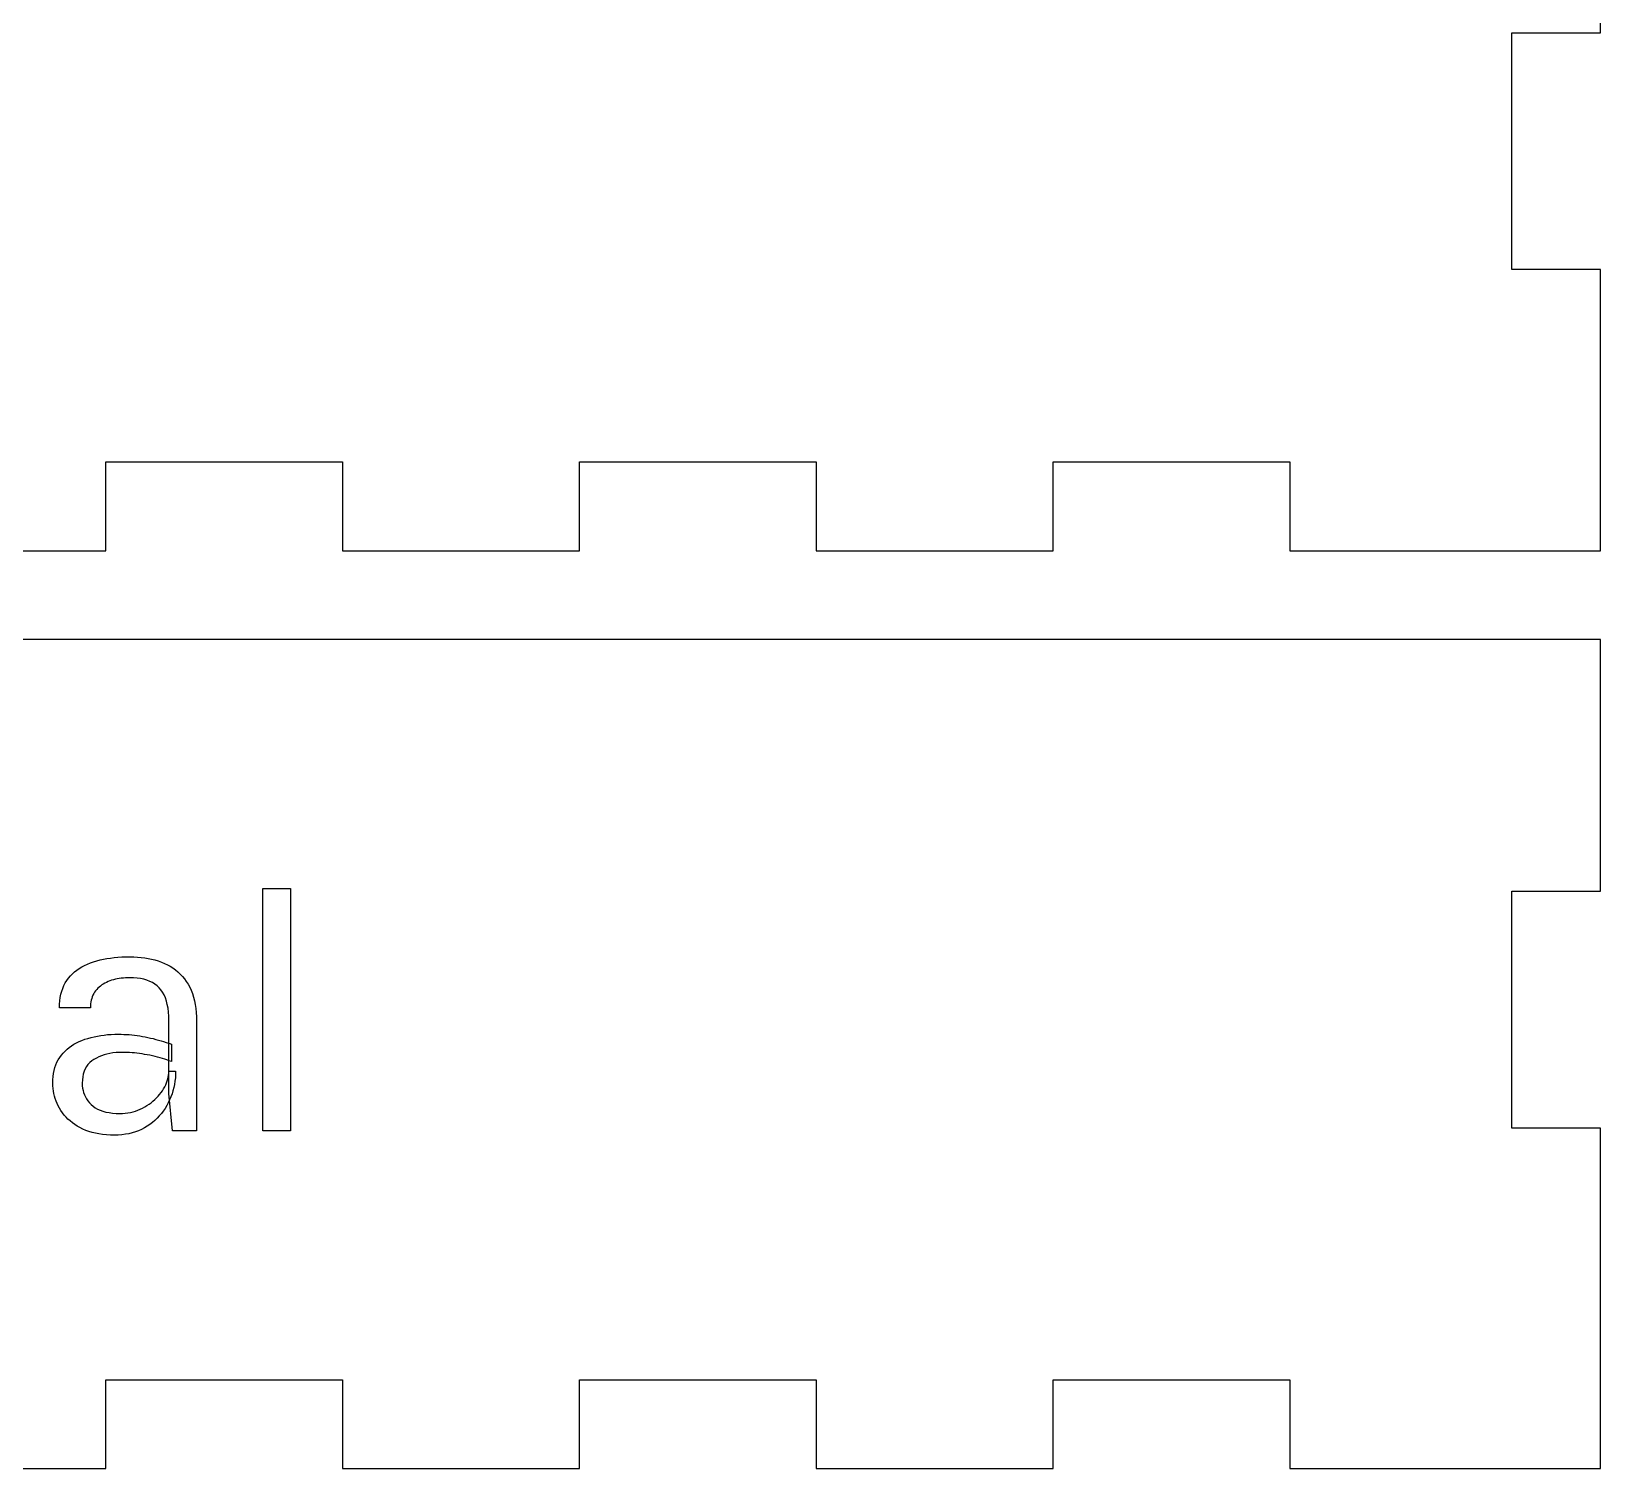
# Model space of a CAD drawing. Header units: millimetres. Extents: x 0 to 253, y 0 to 243.
# Drawn here: x 72 to 125, y 0 to 48.5 of the extents above; entities that cross this region are included whole.
import ezdxf

# ---------------------------------------------------------------- set-up
doc = ezdxf.new("R2010")
doc.units = ezdxf.units.MM
doc.layers.get('0').update_dxf_attribs({"linetype": 'CONTINUOUS'})

msp = doc.modelspace()

# ---------------------------------------------------------------- linework, layer by layer
for p, q in [((125, 48.5), (125, 56.5)), ((122, 40.5), (122, 48.5)), ((122, 48.5), (125, 48.5)), ((125, 40.5), (122, 40.5)), ((125, 34), (125, 40.5)), ((74.5, 31), (74.5, 34)), ((74.5, 34), (82.5, 34)), ((82.5, 34), (82.5, 31)), ((90.5, 31), (90.5, 34)), ((90.5, 34), (98.5, 34)), ((98.5, 34), (98.5, 31)), ((106.5, 31), (106.5, 34)), ((106.5, 34), (114.5, 34)), ((114.5, 34), (114.5, 31)), ((125, 31), (125, 34)), ((66.5, 31), (74.5, 31)), ((82.5, 31), (90.5, 31)), ((98.5, 31), (106.5, 31)), ((114.5, 31), (122, 31)), ((122, 31), (125, 31)), ((122, 28), (3, 28)), ((125, 28), (122, 28)), ((125, 19.5), (125, 28)), ((79.804, 11.408), (79.804, 19.592)), ((79.804, 19.592), (80.74, 19.592)), ((80.74, 19.592), (80.74, 11.408)), ((122, 11.5), (122, 19.5)), ((122, 19.5), (125, 19.5)), ((73.69, 16.947), (73.782, 16.995)), ((73.782, 16.995), (73.877, 17.04)), ((73.877, 17.04), (73.978, 17.081)), ((73.978, 17.081), (74.083, 17.117)), ((74.083, 17.117), (74.192, 17.149)), ((74.192, 17.149), (74.304, 17.179)), ((74.304, 17.179), (74.419, 17.204)), ((74.419, 17.204), (74.537, 17.226)), ((74.537, 17.226), (74.658, 17.245)), ((74.658, 17.245), (74.782, 17.261)), ((74.782, 17.261), (74.91, 17.273)), ((74.91, 17.273), (75.04, 17.281)), ((75.04, 17.281), (75.174, 17.286)), ((75.174, 17.286), (75.31, 17.288)), ((75.31, 17.288), (75.31, 17.288)), ((75.31, 17.288), (75.441, 17.286)), ((75.441, 17.286), (75.568, 17.279)), ((75.568, 17.279), (75.692, 17.268)), ((75.692, 17.268), (75.814, 17.252)), ((75.814, 17.252), (75.933, 17.232)), ((75.933, 17.232), (76.048, 17.208)), ((76.048, 17.208), (76.16, 17.179)), ((76.16, 17.179), (76.27, 17.146)), ((76.27, 17.146), (76.376, 17.108)), ((76.376, 17.108), (76.48, 17.066)), ((76.48, 17.066), (76.58, 17.019)), ((76.58, 17.019), (76.675, 16.967)), ((76.675, 16.967), (76.766, 16.909)), ((73.13, 16.403), (73.182, 16.486)), ((73.182, 16.486), (73.24, 16.565)), ((73.24, 16.565), (73.304, 16.639)), ((73.304, 16.639), (73.372, 16.709)), ((73.372, 16.709), (73.444, 16.775)), ((73.444, 16.775), (73.522, 16.836)), ((73.522, 16.836), (73.604, 16.893)), ((73.604, 16.893), (73.69, 16.947)), ((74.576, 16.449), (74.519, 16.424)), ((74.635, 16.472), (74.576, 16.449)), ((74.696, 16.493), (74.635, 16.472)), ((74.759, 16.511), (74.696, 16.493)), ((74.823, 16.527), (74.759, 16.511)), ((74.888, 16.541), (74.823, 16.527)), ((74.955, 16.553), (74.888, 16.541)), ((75.023, 16.563), (74.955, 16.553)), ((75.093, 16.57), (75.023, 16.563)), ((75.164, 16.576), (75.093, 16.57)), ((75.236, 16.579), (75.164, 16.576)), ((75.31, 16.58), (75.236, 16.579)), ((75.439, 16.577), (75.31, 16.58)), ((75.31, 16.58), (75.31, 16.58)), ((75.561, 16.566), (75.439, 16.577)), ((75.676, 16.549), (75.561, 16.566)), ((75.785, 16.526), (75.676, 16.549)), ((75.888, 16.495), (75.785, 16.526)), ((75.983, 16.458), (75.888, 16.495)), ((76.072, 16.414), (75.983, 16.458)), ((76.766, 16.909), (76.852, 16.847)), ((76.852, 16.847), (76.934, 16.779)), ((76.934, 16.779), (77.012, 16.706)), ((77.012, 16.706), (77.085, 16.627)), ((77.085, 16.627), (77.154, 16.544)), ((77.154, 16.544), (77.218, 16.455)), ((77.218, 16.455), (77.278, 16.361)), ((72.946, 15.8), (72.962, 15.913)), ((72.962, 15.913), (72.983, 16.02)), ((72.983, 16.02), (73.011, 16.123)), ((73.011, 16.123), (73.044, 16.221)), ((73.044, 16.221), (73.084, 16.315)), ((73.084, 16.315), (73.13, 16.403)), ((74.042, 15.938), (74.022, 15.882)), ((74.065, 15.992), (74.042, 15.938)), ((74.091, 16.044), (74.065, 15.992)), ((74.121, 16.093), (74.091, 16.044)), ((74.155, 16.139), (74.121, 16.093)), ((74.192, 16.183), (74.155, 16.139)), ((74.231, 16.224), (74.192, 16.183)), ((74.273, 16.263), (74.231, 16.224)), ((74.317, 16.3), (74.273, 16.263)), ((74.364, 16.335), (74.317, 16.3)), ((74.413, 16.367), (74.364, 16.335)), ((74.465, 16.397), (74.413, 16.367)), ((74.519, 16.424), (74.465, 16.397)), ((76.155, 16.363), (76.072, 16.414)), ((76.231, 16.305), (76.155, 16.363)), ((76.3, 16.241), (76.231, 16.305)), ((76.363, 16.169), (76.3, 16.241)), ((76.419, 16.088), (76.363, 16.169)), ((76.468, 15.998), (76.419, 16.088)), ((76.511, 15.9), (76.468, 15.998)), ((77.278, 16.361), (77.333, 16.261)), ((77.333, 16.261), (77.382, 16.156)), ((77.382, 16.156), (77.425, 16.045)), ((77.425, 16.045), (77.462, 15.928)), ((77.462, 15.928), (77.494, 15.805)), ((72.934, 15.56), (72.937, 15.682)), ((73.978, 15.56), (72.934, 15.56)), ((72.937, 15.682), (72.946, 15.8)), ((73.98, 15.63), (73.978, 15.56)), ((73.978, 15.56), (73.978, 15.56)), ((73.985, 15.696), (73.98, 15.63)), ((73.994, 15.761), (73.985, 15.696)), ((74.006, 15.823), (73.994, 15.761)), ((74.022, 15.882), (74.006, 15.823)), ((76.547, 15.793), (76.511, 15.9)), ((76.577, 15.678), (76.547, 15.793)), ((76.6, 15.553), (76.577, 15.678)), ((76.617, 15.42), (76.6, 15.553)), ((76.627, 15.278), (76.617, 15.42)), ((77.494, 15.805), (77.52, 15.677)), ((77.52, 15.677), (77.54, 15.542)), ((77.54, 15.542), (77.554, 15.402)), ((77.554, 15.402), (77.563, 15.256)), ((76.63, 15.128), (76.627, 15.278)), ((76.63, 12.668), (76.63, 15.128)), ((77.563, 15.256), (77.566, 15.104)), ((77.566, 15.104), (77.566, 15.104)), ((77.566, 15.104), (77.566, 11.408)), ((73.341, 14.281), (73.423, 14.333)), ((73.423, 14.333), (73.509, 14.381)), ((73.509, 14.381), (73.599, 14.425)), ((73.599, 14.425), (73.693, 14.465)), ((73.693, 14.465), (73.792, 14.501)), ((73.792, 14.501), (73.894, 14.533)), ((73.894, 14.533), (73.999, 14.563)), ((73.999, 14.563), (74.106, 14.588)), ((74.106, 14.588), (74.215, 14.61)), ((74.215, 14.61), (74.328, 14.629)), ((74.328, 14.629), (74.442, 14.645)), ((74.442, 14.645), (74.559, 14.657)), ((74.559, 14.657), (74.679, 14.665)), ((74.679, 14.665), (74.801, 14.67)), ((74.801, 14.67), (74.926, 14.672)), ((74.926, 14.672), (74.926, 14.672)), ((74.926, 14.672), (75.016, 14.671)), ((75.016, 14.671), (75.106, 14.668)), ((75.106, 14.668), (75.196, 14.664)), ((75.196, 14.664), (75.286, 14.658)), ((75.286, 14.658), (75.377, 14.649)), ((75.377, 14.649), (75.467, 14.64)), ((75.467, 14.64), (75.557, 14.628)), ((75.557, 14.628), (75.648, 14.614)), ((75.648, 14.614), (75.738, 14.599)), ((75.738, 14.599), (75.829, 14.582)), ((75.829, 14.582), (75.919, 14.563)), ((75.919, 14.563), (76.009, 14.543)), ((76.009, 14.543), (76.099, 14.522)), ((76.099, 14.522), (76.188, 14.499)), ((76.188, 14.499), (76.277, 14.476)), ((76.277, 14.476), (76.365, 14.45)), ((76.365, 14.45), (76.453, 14.424)), ((76.453, 14.424), (76.54, 14.396)), ((76.54, 14.396), (76.627, 14.367)), ((76.627, 14.367), (76.714, 14.336)), ((76.714, 14.336), (76.714, 14.336)), ((76.714, 14.336), (76.714, 13.748)), ((72.849, 13.725), (72.892, 13.809)), ((72.892, 13.809), (72.942, 13.889)), ((72.942, 13.889), (72.997, 13.964)), ((72.997, 13.964), (73.057, 14.035)), ((73.057, 14.035), (73.122, 14.103)), ((73.122, 14.103), (73.191, 14.166)), ((73.191, 14.166), (73.264, 14.226)), ((73.264, 14.226), (73.341, 14.281)), ((74.098, 13.823), (74.023, 13.772)), ((74.179, 13.868), (74.098, 13.823)), ((74.264, 13.908), (74.179, 13.868)), ((74.352, 13.944), (74.264, 13.908)), ((74.444, 13.975), (74.352, 13.944)), ((74.539, 14.001), (74.444, 13.975)), ((74.638, 14.022), (74.539, 14.001)), ((74.741, 14.039), (74.638, 14.022)), ((74.847, 14.051), (74.741, 14.039)), ((74.957, 14.058), (74.847, 14.051)), ((75.07, 14.06), (74.957, 14.058)), ((75.146, 14.059), (75.07, 14.06)), ((75.07, 14.06), (75.07, 14.06)), ((75.224, 14.057), (75.146, 14.059)), ((75.304, 14.052), (75.224, 14.057)), ((75.384, 14.047), (75.304, 14.052)), ((75.467, 14.039), (75.384, 14.047)), ((75.551, 14.03), (75.467, 14.039)), ((75.636, 14.019), (75.551, 14.03)), ((75.723, 14.006), (75.636, 14.019)), ((75.811, 13.992), (75.723, 14.006)), ((75.901, 13.976), (75.811, 13.992)), ((75.991, 13.959), (75.901, 13.976)), ((76.078, 13.94), (75.991, 13.959)), ((76.164, 13.92), (76.078, 13.94)), ((76.249, 13.899), (76.164, 13.92)), ((76.331, 13.877), (76.249, 13.899)), ((76.411, 13.854), (76.331, 13.877)), ((76.49, 13.829), (76.411, 13.854)), ((76.566, 13.803), (76.49, 13.829)), ((76.641, 13.776), (76.566, 13.803)), ((72.718, 13.24), (72.732, 13.346)), ((72.732, 13.346), (72.753, 13.447)), ((72.753, 13.447), (72.779, 13.544)), ((72.779, 13.544), (72.811, 13.637)), ((72.811, 13.637), (72.849, 13.725)), ((73.738, 13.328), (73.718, 13.231)), ((73.765, 13.419), (73.738, 13.328)), ((73.801, 13.503), (73.765, 13.419)), ((73.845, 13.58), (73.801, 13.503)), ((73.896, 13.651), (73.845, 13.58)), ((73.955, 13.715), (73.896, 13.651)), ((74.023, 13.772), (73.955, 13.715)), ((76.61, 13.226), (76.621, 13.292)), ((76.621, 13.292), (76.628, 13.358)), ((76.628, 13.358), (76.63, 13.424)), ((76.63, 13.424), (76.63, 13.424)), ((76.63, 13.424), (76.858, 13.424)), ((76.714, 13.748), (76.641, 13.776)), ((76.856, 13.31), (76.848, 13.197)), ((76.858, 13.424), (76.856, 13.31)), ((72.706, 13.016), (72.709, 13.13)), ((72.708, 12.928), (72.706, 13.016)), ((72.706, 13.016), (72.706, 13.016)), ((72.715, 12.84), (72.708, 12.928)), ((72.709, 13.13), (72.718, 13.24)), ((72.727, 12.753), (72.715, 12.84)), ((72.742, 12.668), (72.727, 12.753)), ((73.706, 13.127), (73.702, 13.016)), ((73.702, 13.016), (73.702, 13.016)), ((73.702, 13.016), (73.705, 12.933)), ((73.705, 12.933), (73.714, 12.853)), ((73.718, 13.231), (73.706, 13.127)), ((73.714, 12.853), (73.729, 12.775)), ((73.729, 12.775), (73.75, 12.699)), ((76.366, 12.699), (76.411, 12.764)), ((76.411, 12.764), (76.453, 12.83)), ((76.453, 12.83), (76.49, 12.896)), ((76.49, 12.896), (76.523, 12.962)), ((76.523, 12.962), (76.551, 13.028)), ((76.551, 13.028), (76.575, 13.094)), ((76.575, 13.094), (76.595, 13.16)), ((76.595, 13.16), (76.61, 13.226)), ((76.768, 12.763), (76.736, 12.659)), ((76.796, 12.869), (76.768, 12.763)), ((76.818, 12.977), (76.796, 12.869)), ((76.836, 13.086), (76.818, 12.977)), ((76.848, 13.197), (76.836, 13.086)), ((72.763, 12.582), (72.742, 12.668)), ((72.788, 12.498), (72.763, 12.582)), ((72.818, 12.415), (72.788, 12.498)), ((72.852, 12.332), (72.818, 12.415)), ((72.891, 12.251), (72.852, 12.332)), ((72.934, 12.17), (72.891, 12.251)), ((73.75, 12.699), (73.778, 12.626)), ((73.778, 12.626), (73.811, 12.555)), ((73.811, 12.555), (73.85, 12.487)), ((73.85, 12.487), (73.896, 12.421)), ((73.896, 12.421), (73.947, 12.357)), ((73.947, 12.357), (74.005, 12.296)), ((74.005, 12.296), (74.069, 12.239)), ((74.069, 12.239), (74.141, 12.188)), ((75.741, 12.173), (75.817, 12.215)), ((75.817, 12.215), (75.89, 12.26)), ((75.89, 12.26), (75.961, 12.307)), ((75.961, 12.307), (76.028, 12.356)), ((76.028, 12.356), (76.092, 12.408)), ((76.092, 12.408), (76.153, 12.462)), ((76.153, 12.462), (76.211, 12.518)), ((76.211, 12.518), (76.266, 12.576)), ((76.266, 12.576), (76.317, 12.636)), ((76.317, 12.636), (76.366, 12.699)), ((76.557, 12.26), (76.501, 12.167)), ((76.609, 12.356), (76.557, 12.26)), ((76.656, 12.455), (76.609, 12.356)), ((76.75, 11.408), (76.63, 12.668)), ((76.699, 12.556), (76.656, 12.455)), ((76.736, 12.659), (76.699, 12.556)), ((72.982, 12.091), (72.934, 12.17)), ((73.035, 12.015), (72.982, 12.091)), ((73.092, 11.942), (73.035, 12.015)), ((73.154, 11.872), (73.092, 11.942)), ((73.221, 11.805), (73.154, 11.872)), ((73.292, 11.742), (73.221, 11.805)), ((73.368, 11.681), (73.292, 11.742)), ((73.449, 11.623), (73.368, 11.681)), ((74.141, 12.188), (74.219, 12.143)), ((74.219, 12.143), (74.305, 12.104)), ((74.305, 12.104), (74.399, 12.071)), ((74.399, 12.071), (74.499, 12.044)), ((74.499, 12.044), (74.607, 12.023)), ((74.607, 12.023), (74.722, 12.008)), ((74.722, 12.008), (74.844, 11.999)), ((74.844, 11.999), (74.974, 11.996)), ((74.974, 11.996), (75.067, 11.998)), ((74.974, 11.996), (74.974, 11.996)), ((75.067, 11.998), (75.157, 12.005)), ((75.157, 12.005), (75.246, 12.016)), ((75.246, 12.016), (75.334, 12.031)), ((75.334, 12.031), (75.419, 12.051)), ((75.419, 12.051), (75.502, 12.075)), ((75.502, 12.075), (75.584, 12.103)), ((75.584, 12.103), (75.663, 12.136)), ((75.663, 12.136), (75.741, 12.173)), ((76.074, 11.692), (75.988, 11.626)), ((76.156, 11.761), (76.074, 11.692)), ((76.234, 11.835), (76.156, 11.761)), ((76.307, 11.912), (76.234, 11.835)), ((76.376, 11.993), (76.307, 11.912)), ((76.44, 12.078), (76.376, 11.993)), ((76.501, 12.167), (76.44, 12.078)), ((73.534, 11.568), (73.449, 11.623)), ((73.624, 11.516), (73.534, 11.568)), ((73.719, 11.468), (73.624, 11.516)), ((73.819, 11.425), (73.719, 11.468)), ((73.923, 11.387), (73.819, 11.425)), ((74.033, 11.355), (73.923, 11.387)), ((74.148, 11.327), (74.033, 11.355)), ((74.267, 11.304), (74.148, 11.327)), ((74.391, 11.287), (74.267, 11.304)), ((74.521, 11.274), (74.391, 11.287)), ((74.655, 11.267), (74.521, 11.274)), ((74.794, 11.264), (74.655, 11.267)), ((74.921, 11.267), (74.794, 11.264)), ((74.794, 11.264), (74.794, 11.264)), ((74.794, 11.264), (74.794, 11.264)), ((75.044, 11.276), (74.921, 11.267)), ((75.163, 11.291), (75.044, 11.276)), ((75.279, 11.312), (75.163, 11.291)), ((75.391, 11.339), (75.279, 11.312)), ((75.5, 11.372), (75.391, 11.339)), ((75.605, 11.411), (75.5, 11.372)), ((75.706, 11.456), (75.605, 11.411)), ((75.804, 11.507), (75.706, 11.456)), ((75.898, 11.564), (75.804, 11.507)), ((75.988, 11.626), (75.898, 11.564)), ((77.566, 11.408), (76.75, 11.408)), ((77.566, 11.408), (77.566, 11.408)), ((80.74, 11.408), (79.804, 11.408)), ((80.74, 11.408), (80.74, 11.408)), ((125, 11.5), (122, 11.5)), ((125, 3), (125, 11.5)), ((74.5, 0), (74.5, 3)), ((74.5, 3), (82.5, 3)), ((82.5, 3), (82.5, 0)), ((90.5, 0), (90.5, 3)), ((90.5, 3), (98.5, 3)), ((98.5, 3), (98.5, 0)), ((106.5, 0), (106.5, 3)), ((106.5, 3), (114.5, 3)), ((114.5, 3), (114.5, 0)), ((125, 0), (125, 3)), ((66.5, 0), (74.5, 0)), ((82.5, 0), (90.5, 0)), ((98.5, 0), (106.5, 0)), ((114.5, 0), (122, 0)), ((122, 0), (125, 0))]:
    msp.add_line(p, q)

doc.saveas('drawing.dxf')
